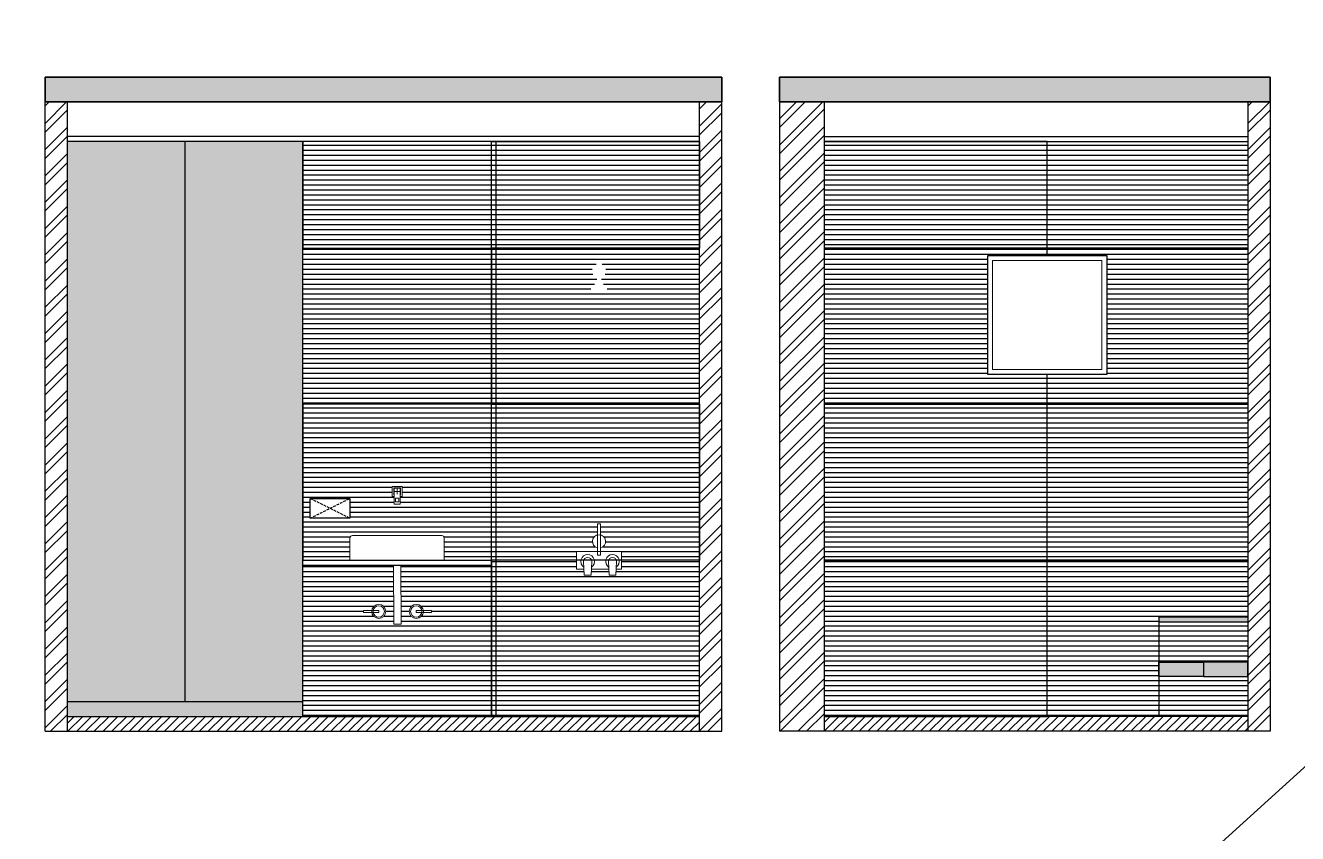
# Model space of a CAD drawing. Header units: millimetres. Extents: x 56222 to 3066687, y -650199 to -121287.
# Drawn here: x 155206.5 to 155463, y -181267 to -181104 of the extents above; entities that cross this region are included whole.
import ezdxf

# ---------------------------------------------------------------- set-up
doc = ezdxf.new("R2010")
doc.units = ezdxf.units.MM
doc.header["$MEASUREMENT"] = 0
doc.linetypes.add('ACAD_ISO02W100', pattern=[15, 12, -3])
doc.linetypes.add('DASHED', pattern=[0.75, 0.5, -0.25])
for name, color, linetype, lineweight in [('dim05', 1, 'Continuous', 13), ('Flooring', 253, 'Continuous', 30), ('FURNITURE', 32, 'Continuous', 9), ('HACHA', 253, 'Continuous', 5), ('INT-MISCELLENOUS', 250, 'Continuous', 0), ('TILE', 14, 'Continuous', 9), ('UTILITY', 48, 'Continuous', 9), ('wall', 7, 'Continuous', 30), ('XX~SLAB ( BEAM )~ ( DIM )', 7, 'Continuous', 9), ('XX~STR BEAM', 5, 'ACAD_ISO02W100', 9)]:
    doc.layers.add(name, color=color, linetype=linetype, lineweight=lineweight)
doc.layers.add('hatch', color=253, linetype='Continuous', lineweight=0, transparency=0.4)
doc.layers.add('str coll', color=6, linetype='Continuous')
pattern_1 = [(0, (4203.459260720672, -18.15197429803084), (0, 1), [])]

# ---------------------------------------------------------------- blocks, each defined once
blk = doc.blocks.new('404COK-E')
for p, q in [((0.8239862002074005, 2.84e-14, 1), (0.6989862002074574, -2.676013799792514, 1)), ((-0.8239862002074005, -2.84e-14, 1), (-0.6989862002072301, -2.676013799792599, 1)), ((-0.5739862002072301, -2.801013799792599, 1), (0.5739862002074574, -2.801013799792599, 1))]:
    blk.add_line(p, q)
for centre, radius, start, end in [((0, 0, 1), 1.375, 304.095995019742, 235.9040049802553), ((0, 0, 1), 0.8239862002074005, 1.6284e-12, 180.0000000000016), ((-0.5739862002074007, -2.676013799792599, 1), 0.125, 180.0000000000016, 270.0000000000017), ((0.5739862002072869, -2.676013799792485, 1), 0.125, 270.0000000000017, 1.6284e-12)]:
    blk.add_arc(centre, radius, start, end)
blk = doc.blocks.new('28')
at = {"layer": 'INT-MISCELLENOUS'}
for p, q in [((2733.916604217879, 15158.23691723935), (2733.916604217879, 15225.23691723935)), ((2734.416604217879, 15225.73691723935), (2801.416604217879, 15225.73691723935)), ((2744.266428367581, 15214.88662996773), (2744.266428367581, 15168.58662996773)), ((2744.317570638114, 15213.58662996773), (2744.317570638114, 15169.88662996773)), ((2744.521428367581, 15213.58662996773), (2744.521428367581, 15169.88662996773)), ((2791.066428367581, 15215.38662996773), (2744.766428367581, 15215.38662996773)), ((2744.962225464663, 15190.47398160495), (2744.96225299562, 15169.25011199544)), ((2746.192188600187, 15212.98675288966), (2744.962970919399, 15190.50127509204)), ((2789.766428367581, 15215.33548769719), (2746.066428367581, 15215.33548769719)), ((2789.766428367581, 15215.13162996773), (2746.066428367581, 15215.13162996773)), ((2746.193345796379, 15212.95946005115), (2747.505775153, 15211.64703069456)), ((2789.141636343139, 15213.45946005115), (2746.69144314545, 15213.45946005115)), ((2747.505775153, 15211.64703069456), (2747.505775153001, 15104.80300161809)), ((2787.916603770844, 15191.7368623673), (2747.916604664913, 15191.7368623673)), ((2762.900825364302, 15191.73685427241), (2772.932383071455, 15191.73687046218)), ((2767.916604217879, 15211.73686192026), (2767.916604217879, 15171.73686281433)), ((2788.327304335733, 15211.64703069456), (2789.639733692189, 15212.95946005115)), ((2788.327304335593, 15104.80300161809), (2788.327304335733, 15211.64703069456)), ((2790.870108569192, 15190.50127509204), (2789.640890888403, 15212.98675288966)), ((2790.87082649297, 15169.25011199543), (2790.870854023928, 15190.47398160495)), ((2791.311428367581, 15169.88662996772), (2791.311428367581, 15213.58662996773)), ((2791.515286097048, 15169.88662996772), (2791.515286097048, 15213.58662996773)), ((2791.566428367581, 15168.58662996773), (2791.566428367581, 15214.88662996773)), ((2801.916604217879, 15225.23691723935), (2801.916604217879, 15158.23691723935)), ((2747.285150843227, 15157.73691723935), (2734.416604217879, 15157.73691723935)), ((2745.462252995828, 15168.75035120901), (2745.462252995828, 15168.750112644)), ((2745.462252995828, 15168.750112644), (2747.259481571813, 15168.750112644)), ((2746.066428367581, 15168.34162996773), (2747.267847690194, 15168.34162996773)), ((2746.066428367581, 15168.13777223826), (2747.27193359348, 15168.13777223826)), ((2747.285150843229, 15166.46076272866), (2747.285150843218, 15104.80300161809)), ((2748.003872502051, 15104.30300161809), (2747.785150843227, 15104.30300161809)), ((2787.829206986548, 15104.30300161809), (2748.003872502051, 15104.30300161809)), ((2755.666539744295, 15142.79519628157), (2755.666539744298, 15122.29519628157)), ((2778.166539744295, 15144.79519628157), (2757.666539744295, 15144.79519628156)), ((2757.666539744295, 15120.29519628157), (2778.166539744295, 15120.29519628157)), ((2780.166539744295, 15122.29519628157), (2780.166539744292, 15142.79519628157)), ((2788.047928645226, 15104.30300161809), (2787.829206986548, 15104.30300161809)), ((2788.547928645519, 15104.80300161809), (2788.5479286453, 15166.46076272747)), ((2801.416604217879, 15157.73691723935), (2788.547928645331, 15157.73691723935)), ((2788.577211542185, 15168.08662996773), (2791.066428367581, 15168.08662996773)), ((2788.579713351663, 15168.13777223826), (2789.766428367581, 15168.13777223826)), ((2788.589685791181, 15168.34162996773), (2789.766428367581, 15168.34162996773)), ((2788.613933378283, 15168.750112644), (2790.370826492925, 15168.750112644)), ((2790.370826492925, 15168.75035120901), (2790.370826492925, 15168.750112644))]:
    blk.add_line(p, q, dxfattribs=at)
for centre, radius, start, end in [((2734.416604217879, 15225.23691723935), 0.5000000000000004, 90, 180), ((2744.766428367581, 15214.88662996773), 0.5000000000000004, 90, 180), ((2746.066428367581, 15213.58662996773), 1.74885772946717, 90, 180), ((2746.066428367581, 15213.58662996773), 1.544999999999991, 90, 180), ((2745.462225464662, 15190.47398225354), 0.5000000000000018, 176.8709158703778, 180.0000743222882), ((2746.691443145451, 15212.95946005115), 0.5000000000009962, 90.00000000005213, 176.8709158701674), ((2789.14163634314, 15212.95946005115), 0.499999999999878, 3.129084129518002, 90.00000000005213), ((2789.766428367581, 15213.58662996773), 1.74885772946717, 0, 90), ((2789.766428367581, 15213.58662996773), 1.544999999999991, 0, 90), ((2790.370854023928, 15190.47398225354), 0.5000000000000013, 0, 3.12908412962216), ((2791.066428367581, 15214.88662996773), 0.5000000000000004, 0, 90), ((2801.416604217879, 15225.23691723935), 0.5000000000000004, 0, 90), ((2734.416604217879, 15158.23691723935), 0.5000000000000004, 180, 270), ((2744.766428367581, 15168.58662996773), 0.5000000000000004, 180, 270), ((2746.066428367581, 15169.88662996772), 1.74885772946716, 180, 270), ((2746.066428367581, 15169.88662996772), 1.54499999999998, 180, 270), ((2745.462252996429, 15169.25011264457), 0.4999999999999986, 180.0000743859669, 269.9999999310582), ((2747.785150843229, 15104.80300161809), 0.4999999999997645, 180, 269.9999999999479), ((2788.047928645185, 15104.80300161809), 0.5000000000000837, 270.0000002524218, 0), ((2789.766428367581, 15169.88662996772), 1.74885772946717, 270, 0), ((2789.766428367581, 15169.88662996772), 1.544999999999991, 270, 0), ((2790.370826492791, 15169.250112644), 0.5000000000000004, 270.0000000152683, 359.9999256792751), ((2791.066428367581, 15168.58662996773), 0.5000000000000004, 270, 0), ((2801.416604217879, 15158.23691723935), 0.5000000000000004, 270, 0)]:
    blk.add_arc(centre, radius, start, end, dxfattribs=at)
blk.add_ellipse((2788.85219146246, 15166.46129418183), major_axis=(-3.990787110150218e-05, -3.499470647290653), ratio=0.08748907948251701, start_param=4.267198825471901, end_param=4.712541845179189, dxfattribs=at)
for points, knots in [([(2747.310901847912, 15169.3408138115), (2747.278870807555, 15169.29652779056), (2747.260076726612, 15169.16249890109), (2747.255408766719, 15168.80830138194), (2747.269850819451, 15168.26678120114), (2747.288502984941, 15167.45107033308), (2747.289214028453, 15166.84354311819), (2747.289632143032, 15166.46076272866)], [0.1341545808686492, 0.1341545808686492, 0.1341545808686492, 0.1341545808686492, 0.2729104800610421, 0.4084535133941652, 0.5742392236846261, 0.7712263564094565, 1, 1, 1, 1]), ([(2755.666539744295, 15142.79519628157), (2755.666319184917, 15143.07146259169), (2755.78025399435, 15143.61211107955), (2756.251900744552, 15144.28311236563), (2756.917191430583, 15144.70194736107), (2757.423502562138, 15144.79527835382), (2757.666539744295, 15144.79519628156)], [0, 0, 0, 0, 0.263777883335291, 0.5164766120121037, 0.7678992076689491, 1, 1, 1, 1]), ([(2757.666539744295, 15120.29519628157), (2757.390273434172, 15120.29497572219), (2756.849624946315, 15120.40891053162), (2756.178623660227, 15120.88055728182), (2755.75978866479, 15121.54584796785), (2755.666457672038, 15122.05215909941), (2755.666539744298, 15122.29519628157)], [0, 0, 0, 0, 0.2637778833352896, 0.5164766120120908, 0.7678992076689514, 1, 1, 1, 1]), ([(2778.166539744295, 15144.79519628157), (2778.442806054417, 15144.79541684095), (2778.983454542275, 15144.68148203151), (2779.654455828362, 15144.20983528131), (2780.073290823801, 15143.54454459528), (2780.166621816552, 15143.03823346372), (2780.166539744292, 15142.79519628157)], [0, 0, 0, 0, 0.2637778833352965, 0.5164766120121023, 0.7678992076689455, 1, 1, 1, 1]), ([(2780.166539744295, 15122.29519628157), (2780.166760303672, 15122.01892997144), (2780.05282549424, 15121.47828148359), (2779.581178744038, 15120.8072801975), (2778.915888058007, 15120.38844520206), (2778.409576926451, 15120.29511420931), (2778.166539744295, 15120.29519628157)], [0, 0, 0, 0, 0.2637778833352794, 0.5164766120121009, 0.7678992076689403, 1, 1, 1, 1]), ([(2788.569808988408, 15167.91386239074), (2788.570348772768, 15167.93303733804), (2788.576762307072, 15168.16055056868), (2788.599510325366, 15168.56102493298), (2788.63055912303, 15169.016277181), (2788.663850612261, 15169.33689301544), (2788.674131206577, 15169.44850150306), (2788.654482005024, 15169.46236763141)], [0, 0, 0, 0, 0.01693004136539587, 0.2332863953458127, 0.4356781312108945, 0.6238469319707147, 0.7791071163533891, 0.7791071163533891, 0.7791071163533891, 0.7791071163533891])]:
    blk.add_open_spline(points, degree=3, knots=knots, dxfattribs=at)

msp = doc.modelspace()

# ---------------------------------------------------------------- hatches: boundary and pattern name
at = {"layer": 'hatch'}
h = msp.add_hatch(dxfattribs=at)
h.set_pattern_fill('AR-CONC', color=256, scale=0.5)
h.set_pattern_definition([(49.99999999999999, (10338.33242440582, -3056.634284247615), (3.586300913003767, -0.3137606749129755), [0.375, -4.125]), (355, (10338.33242440582, -3056.634284247615), (-0.693756668065, 3.760960668500059), [0.3, -3.3]), (100.45144446, (10338.63128281082, -3056.660430967604), (2.89254423363556, 3.447199954843147), [0.3187009599999991, -3.505710559999993]), (46.18420000000001, (10338.33242440582, -3055.634284247615), (5.336206653357862, -0.8275964039653827), [0.5625, -6.1875]), (96.63563549, (10338.77710813083, -3055.703250782622), (4.673309728371142, 4.870593003872752), [0.47805171, -5.258568799999999]), (351.1841639899999, (10338.33242440582, -3055.634284247615), (4.673309725273866, 4.870593001349951), [0.45, -4.950000005]), (21, (10338.83242440582, -3055.884284247615), (2.984535260592308, -2.013094453326694), [0.375, -4.125]), (326.0000000000001, (10338.83242440582, -3055.884284247615), (1.216576659607909, 3.625750225234265), [0.3, -3.3]), (71.45144474, (10339.08113567581, -3056.052042117604), (4.201111883649856, 1.612655764031769), [0.31870095, -3.50571056]), (37.50000000000001, (10338.33242440582, -3056.634284247615), (0.06079927658645334, 1.664469269156557), [0, -3.26, 0, -3.35, 0, -3.3125]), (7.499999999999999, (10338.33242440582, -3056.634284247615), (1.315347687210743, 1.972058559411801), [0, -1.91, 0, -3.185, 0, -1.2625]), (327.5, (10337.21742440583, -3056.634284247615), (2.669112180862045, -0.1127743586718988), [0, -1.25, 0, -3.9, 0, -5.175]), (317.5, (10336.71742440583, -3056.634284247615), (2.915930846711931, 0.5005249116615886), [0, -1.625, 0, -2.59, 0, -3.675])])
h.paths.add_polyline_path([(155210.435178014, -181114.3945713705), (155210.435178014, -181119.3945713705), (155346.9351973633, -181119.3945713705), (155346.9351973633, -181114.3945713705)])
h = msp.add_hatch(dxfattribs=at)
h.set_pattern_fill('AR-CONC', color=256, scale=0.5)
h.set_pattern_definition([(49.99999999999999, (10283.99454404367, -3056.634284247615), (3.586300913003767, -0.3137606749129755), [0.375, -4.125]), (355, (10283.99454404367, -3056.634284247615), (-0.693756668065, 3.760960668500059), [0.3, -3.3]), (100.45144446, (10284.29340244867, -3056.660430967604), (2.89254423363556, 3.447199954843147), [0.3187009599999993, -3.505710559999994]), (46.18420000000001, (10283.99454404367, -3055.634284247615), (5.336206653357862, -0.8275964039653827), [0.5625, -6.1875]), (96.63563549, (10284.43922776869, -3055.703250782622), (4.673309728371142, 4.870593003872752), [0.47805171, -5.258568799999999]), (351.1841639899999, (10283.99454404367, -3055.634284247615), (4.673309725273866, 4.870593001349951), [0.45, -4.950000005]), (21, (10284.49454404367, -3055.884284247615), (2.984535260592308, -2.013094453326694), [0.375, -4.125]), (326.0000000000001, (10284.49454404367, -3055.884284247615), (1.216576659607909, 3.625750225234265), [0.3, -3.3]), (71.45144474, (10284.74325531366, -3056.052042117604), (4.201111883649856, 1.612655764031769), [0.31870095, -3.50571056]), (37.50000000000001, (10283.99454404367, -3056.634284247615), (0.06079927658645334, 1.664469269156557), [0, -3.26, 0, -3.35, 0, -3.3125]), (7.499999999999999, (10283.99454404367, -3056.634284247615), (1.315347687210743, 1.972058559411801), [0, -1.91, 0, -3.185, 0, -1.2625]), (327.5, (10282.87954404368, -3056.634284247615), (2.669112180862045, -0.1127743586718988), [0, -1.25, 0, -3.9, 0, -5.175]), (317.5, (10282.37954404368, -3056.634284247615), (2.915930846711931, 0.5005249116615886), [0, -1.625, 0, -2.59, 0, -3.675])])
h.paths.add_polyline_path([(155457.5354814944, -181119.3945713705), (155457.5354814944, -181114.3945713705), (155358.5354814944, -181114.3945713705), (155358.5354814944, -181119.3945713705)])
at = {"layer": 'hatch', "ltscale": 10}
h = msp.add_hatch(dxfattribs=at)
h.set_pattern_fill('ANSI32', color=256, scale=10, style=0)
h.set_pattern_definition([(45, (10338.33242440582, -3056.634284247615), (-2.651650429449553, 2.651650429449553), []), (45, (10340.10019135583, -3056.634284247615), (-2.651650429449553, 2.651650429449553), [])])
h.paths.add_polyline_path([(155214.9351973633, -181119.3945713705), (155210.435178014, -181119.3945713705), (155210.435178014, -181246.3945713705), (155214.9351973633, -181246.3945713705)])
h.paths.add_polyline_path([(155342.4351973633, -181246.3945713705), (155346.9351973633, -181246.3945713705), (155346.9351973633, -181119.3945713705), (155342.4351973633, -181119.3945713705)])
h = msp.add_hatch(dxfattribs=at)
h.set_pattern_fill('ANSI32', color=256, scale=10, style=0)
h.set_pattern_definition([(45, (10283.99454404367, -3056.634284247615), (-2.651650429449553, 2.651650429449553), []), (45, (10285.76231099368, -3056.634284247615), (-2.651650429449553, 2.651650429449553), [])])
h.paths.add_polyline_path([(155367.5354814944, -181119.3945713705), (155358.5354814944, -181119.3945713705), (155358.5354814944, -181246.3945713705), (155367.5354814944, -181246.3945713705)])
h.paths.add_polyline_path([(155457.5354814944, -181119.3945713705), (155453.0354814945, -181119.3945713705), (155453.0354814945, -181246.3945713705), (155457.5354814944, -181246.3945713705)])
at = {"layer": 'hatch'}
h = msp.add_hatch(dxfattribs=at)
h.set_pattern_fill('ANSI31', color=256, scale=10)
h.set_pattern_definition([(45, (10338.33242440582, -3056.634284247615), (-0.8838834764831844, 0.8838834764831844), [])])
h.paths.add_polyline_path([(155214.9351973633, -181243.3945713705), (155214.9351973633, -181246.3945713705), (155342.4351973633, -181246.3945713705), (155342.4351973633, -181243.3945713705)])
h = msp.add_hatch(dxfattribs=at)
h.set_pattern_fill('ANSI31', color=256, scale=10)
h.set_pattern_definition([(45, (10283.99454404367, -3056.634284247615), (-0.8838834764831844, 0.8838834764831844), [])])
h.paths.add_polyline_path([(155453.0354814945, -181246.3945713705), (155453.0354814945, -181243.3945713705), (155367.5354814944, -181243.3945713706), (155367.5354814944, -181246.3945713705)])
at = {"layer": 'XX~SLAB ( BEAM )~ ( DIM )', "lineweight": 30, "true_color": 0xdfc29f, "transparency": 33554615}
h = msp.add_hatch(color=9, dxfattribs=at)
h.dxf.hatch_style = 1
h.paths.add_polyline_path([(155263.8201840462, -181050.397556122), (155263.8201840462, -181045.4755561218), (155263.8201840462, -181036.6175561219), (155263.8201840462, -181027.7595561219), (155263.8201840462, -181018.901556122), (155263.8201840462, -180987.405556122), (155263.8201840462, -180965.8935561221), (155240.0701840463, -180965.8935561221), (155240.0701840462, -181078.893556122), (155263.8201840462, -181078.893556122)])
h.paths.add_polyline_path([(155240.0701840463, -180965.8935561221), (155216.3201840462, -180965.8935561221), (155216.3201840462, -181078.893556122), (155240.0701840462, -181078.893556122)])
h.paths.add_polyline_path([(155263.8201840462, -181078.893556122), (155216.3201840462, -181078.893556122), (155216.3201840462, -181081.893556122), (155263.8201840462, -181081.893556122)])
h.paths.add_polyline_path([(155262.4351973633, -181148.9065713705), (155262.4351973633, -181127.3945713706), (155238.6851973633, -181127.3945713706), (155238.6851973633, -181240.3945713705), (155262.4351973633, -181240.3945713705), (155262.4351973633, -181211.8985713705), (155262.4351973633, -181180.4025713705)])
h.paths.add_polyline_path([(155238.6851973633, -181127.3945713706), (155214.9351973633, -181127.3945713706), (155214.9351973633, -181240.3945713705), (155238.6851973633, -181240.3945713705)])
h.paths.add_polyline_path([(155262.4351973633, -181240.3945713705), (155214.9351973633, -181240.3945713705), (155214.9351973633, -181243.3945713705), (155262.4351973633, -181243.3945713705)])
h.paths.add_polyline_path([(155646.2305216303, -181150.3945713705), (155646.2305216303, -181127.3945713706), (155622.2305216302, -181127.3945713706), (155622.2305216303, -181240.3945713705), (155646.2305216303, -181240.3945713705)])
h.paths.add_polyline_path([(155707.7305216303, -181127.3945713706), (155683.7305216302, -181127.3945713706), (155683.7305216302, -181148.9065713705), (155683.7305216302, -181180.4025713705), (155683.7305216303, -181211.8985713705), (155683.7305216303, -181240.3945713705), (155707.7305216303, -181240.3945713705)])
h.paths.add_polyline_path([(155599.4597516309, -181131.616901336), (155594.9597516308, -181131.616901336), (155594.9597516308, -181127.3945713706), (155575.7097516309, -181127.3945713706), (155575.7097516309, -181240.3945713706), (155599.4597516309, -181240.3945713705)])
h.paths.add_polyline_path([(155575.7097516309, -181127.3945713706), (155551.9597516308, -181127.3945713706), (155551.9597516308, -181148.9065713705), (155551.9597516306, -181180.4025713705), (155551.9597516305, -181189.2605713705), (155551.9597516305, -181198.1185713704), (155551.9597516305, -181206.9765713704), (155551.9597516305, -181215.8345713703), (155551.9597516305, -181224.6925713703), (155551.9597516305, -181233.5505713702), (155551.9597516305, -181240.3945713706), (155575.7097516309, -181240.3945713705)])
at = {"layer": 'XX~SLAB ( BEAM )~ ( DIM )', "lineweight": 30, "true_color": 0xdeceba, "transparency": 33554493}
h = msp.add_hatch(dxfattribs=at)
h.set_pattern_fill('_USER', color=254, pattern_type=0)
h.set_pattern_definition(pattern_1)
edge = h.paths.add_edge_path()
edge.add_line((155300.4351973633, -181180.4025713705), (155262.4351973633, -181180.4025713705))
edge.add_line((155262.4351973633, -181180.4025713705), (155262.4351973633, -181211.8985713705))
edge.add_line((155262.4351973633, -181211.8985713705), (155271.9185328581, -181211.8985713705))
edge.add_line((155271.9185328581, -181211.8985713705), (155271.9185328581, -181207.3967134714))
edge.add_arc((155272.4185328581, -181207.3967134714), 0.5, 90, 180, ccw=False)
edge.add_line((155272.4185328581, -181206.8967134714), (155290.4518618681, -181206.8967134714))
edge.add_arc((155290.4518618681, -181207.3967134714), 0.5, 0, 90, ccw=False)
edge.add_line((155290.9518618681, -181207.3967134714), (155290.9518618681, -181211.8985713705))
edge.add_line((155290.9518618681, -181211.8985713705), (155300.4351973631, -181211.8985713705))
edge.add_line((155300.4351973631, -181211.8985713705), (155300.4351973633, -181180.4025713705))
h.paths.add_polyline_path([(155282.4351973631, -181198.9935732954), (155282.0420010228, -181198.9935732954), (155282.0420010228, -181200.5651590489), (155280.8495287833, -181200.5651590489), (155280.8283899109, -181200.5651590489), (155280.8283899109, -181198.9935732954), (155280.4351973631, -181198.9935732954), (155280.4351973631, -181196.9935732954), (155282.4351973631, -181196.9935732954)], flags=16)
h.paths.add_polyline_path([(155280.7471039558, -181197.3509346857), (155280.7411081402, -181197.3509346857), (155280.7411081402, -181197.3546749774), (155280.7471039558, -181197.3546749774)], flags=0)
edge = h.paths.add_edge_path(flags=0)
edge.add_arc((155282.116074544, -181198.6744640975), 0.0147058823495172, -90, 0, ccw=False)
edge.add_line((155282.116074544, -181198.6891699798), (155282.0355120725, -181198.6891699798))
edge.add_line((155282.0355120725, -181198.6891699798), (155282.0355120725, -181197.9935749092))
edge.add_line((155282.0355120725, -181197.9935749092), (155280.8348788612, -181197.9935749092))
edge.add_line((155280.8348788612, -181197.9935749092), (155280.7690157205, -181198.6744640975))
edge.add_arc((155280.7543098381, -181198.6744640975), 0.0147058823495172, -180, 0, ccw=False)
edge.add_line((155280.7396039558, -181198.6744640975), (155280.7396039558, -181197.2979935092))
edge.add_line((155280.7396039558, -181197.2979935092), (155282.1455002864, -181197.2979935092))
edge.add_line((155282.1455002864, -181197.2979935092), (155282.1307804263, -181197.3127133693))
edge.add_line((155282.1307804263, -181197.3127133693), (155282.1307804263, -181198.6744640975))
edge = h.paths.add_edge_path(flags=0)
edge.add_line((155282.1103004323, -181198.0299157114), (155282.0741469711, -181197.3685781292))
edge.add_arc((155282.0594630139, -181197.3693808597), 0.01470588235180738, 3.129084188732624, 90)
edge.add_line((155282.0594630139, -181197.3546749774), (155280.8114983692, -181197.3546860456))
edge.add_arc((155280.8109279198, -181197.3693808597), 0.01470588232433381, 87.77690692867584, 270.2176149456806)
edge.add_line((155280.810983774, -181197.384086636), (155280.8164667436, -181197.3895696055))
edge.add_arc((155280.7925451323, -181197.3509346857), 0.04544117648429222, 90, 301.76457915840564, ccw=False)
edge.add_line((155280.7925451323, -181197.3054935092), (155282.0778392499, -181197.3054935092))
edge.add_line((155282.0778392499, -181197.3054935092), (155282.0706964912, -181197.3054601887))
edge.add_line((155282.0706964912, -181197.3054601887), (155282.1013905868, -181197.3135021221))
edge.add_arc((155282.116074544, -181197.3126993915), 0.01470588235180738, 60.65941842801692, 183.1290841887326, ccw=False)
edge.add_line((155282.1232804263, -181197.299879944), (155282.1232804263, -181198.6362288033))
edge.add_line((155282.1232804263, -181198.6362288033), (155282.1292762419, -181198.6362288033))
edge.add_line((155282.1292762419, -181198.6362288033), (155282.1103223574, -181198.030718442))
edge.add_arc((155282.0956164748, -181198.0307184419), 0.0147058826405555, 359.9999998866082, 363.1290840136142)
edge = h.paths.add_edge_path(flags=0)
edge.add_arc((155280.7747744587, -181198.0307184419), 0.01470588237927917, 176.8709159306797, 180.0000743850288)
edge.add_line((155280.7600685763, -181198.030718461), (155280.760069386, -181198.6549499202))
edge.add_arc((155280.7747752684, -181198.6549499011), 0.01470588234952959, 180.0000743850289, 270)
edge.add_line((155280.7747752684, -181198.6696557834), (155280.8233272296, -181198.6696557835))
edge.add_arc((155280.7925451323, -181198.6362288033), 0.04544117647516119, 224.383327595761, 312.6412214522704, ccw=False)
edge.add_line((155280.760069403, -181198.66801288), (155280.7600685757, -181198.0303167868))
edge.add_line((155280.7600685757, -181198.0303167868), (155280.7600905014, -181198.0299157114))
edge = h.paths.add_edge_path(flags=0)
edge.add_spline(control_points=[(155282.0451349451, -181198.6487071073), (155282.0457128628, -181198.6491149346), (155282.0454104924, -181198.6523975372), (155282.0444313309, -181198.6618274147), (155282.043518131, -181198.6752171867), (155282.0428490716, -181198.6869958445), (155282.0426604383, -181198.6936874101), (155282.0426445623, -181198.6942513791)], knot_values=[0, 0, 0, 0, 0.1552601843826744, 0.3434289851424946, 0.5458207210075765, 0.7621770749879933, 0.7791071163533891, 0.7791071163533891, 0.7791071163533891, 0.7791071163533891], degree=3, periodic=0)
edge.add_arc((155282.0778392499, -181198.6362288033), 0.05143699204242796, 228.4391251117677, 410.8392477610586)
edge.add_line((155282.1103216237, -181198.59634573), (155282.1103215477, -181198.6549499202))
edge.add_arc((155282.0956156653, -181198.6549499011), 0.01470588234952959, 270, 359.99992561497106, ccw=False)
edge.add_line((155282.0956156653, -181198.6696557835), (155282.043992512, -181198.6696557835))
edge = h.paths.add_edge_path(flags=0)
edge.add_spline(control_points=[(155280.8285217139, -181198.7369896045), (155280.8285094164, -181198.7257313577), (155280.8284885033, -181198.7078629102), (155280.8280774897, -181198.6898881443), (155280.8278881412, -181198.6822811642), (155280.8278729254, -181198.6816699798)], knot_values=[0.5568050604912949, 0.5568050604912949, 0.5568050604912949, 0.5568050604912949, 0.7855787040818384, 0.9825658368066688, 1, 1, 1, 1], degree=3, periodic=0)
edge.add_line((155280.8278729254, -181198.6816699798), (155280.7925451323, -181198.6816699798))
edge.add_line((155280.7925451323, -181198.6816699798), (155280.7925451323, -181198.6876657954))
edge.add_line((155280.7925451323, -181198.6876657954), (155280.8279925071, -181198.6876657954))
h.paths.add_polyline_path([(155281.7954895845, -181200.0948003824), (155281.0749013492, -181200.0948003824), (155281.0749013492, -181199.3742121471), (155281.7954895845, -181199.3742121471)], flags=0)
h.paths.add_polyline_path([(155271.9166658909, -181199.3945713705), (155271.9166658909, -181203.3945713705), (155263.9166658909, -181203.3945713705), (155263.9166658909, -181199.3945713705)], flags=16)
h.paths.add_polyline_path([(155300.4351973636, -181148.9065713705), (155262.4351973633, -181148.9065713705), (155262.4351973633, -181180.4025713705), (155300.4351973633, -181180.4025713705)])
h.paths.add_polyline_path([(155300.4351973637, -181127.3945713706), (155262.4351973633, -181127.3945713706), (155262.4351973633, -181148.9065713705), (155300.4351973636, -181148.9065713705)])
h.paths.add_polyline_path([(155342.4351973633, -181127.3945713709), (155300.4351973636, -181127.3945713706), (155300.4351973636, -181148.9065713705), (155342.4351973632, -181148.9065713708)])
h.paths.add_polyline_path([(155342.4351973634, -181148.9065713708), (155300.4351973635, -181148.9065713705), (155300.4351973635, -181180.4025713705), (155342.4351973632, -181180.4025713708)])
edge = h.paths.add_edge_path(flags=16)
edge.add_line((155320.134579401, -181157.6924475849), (155321.6779216316, -181155.5200682761))
edge.add_line((155321.6779216316, -181155.5200682761), (155321.6779216316, -181154.7730716695))
edge.add_arc((155322.1509575942, -181153.4351239221), 1.419107887577912, -70.52877936432208, 250.52877936432202, ccw=False)
edge.add_line((155322.6239935567, -181154.7730716695), (155322.6239935567, -181155.5200682761))
edge.add_line((155322.6239935567, -181155.5200682761), (155324.1673357874, -181157.6924475849))
edge.add_line((155324.1673357874, -181157.6924475849), (155320.134579401, -181157.6924475849))
edge = h.paths.add_edge_path()
edge.add_line((155342.4351973634, -181180.4025713708), (155300.4351973633, -181180.4025713705))
edge.add_line((155300.4351973633, -181180.4025713705), (155300.4351973632, -181211.8985713705))
edge.add_line((155300.4351973632, -181211.8985713705), (155317.6183276276, -181211.8985713706))
edge.add_line((155317.6183276276, -181211.8985713706), (155317.6183276276, -181210.091428856))
edge.add_line((155317.6183276276, -181210.091428856), (155321.8502001862, -181210.091428856))
edge.add_line((155321.8502001862, -181210.091428856), (155321.8502001862, -181209.3628968915))
edge.add_arc((155322.1509566406, -181208.076016123), 1.321558382092452, 103.15446869508469, 256.8455313046281, ccw=False)
edge.add_line((155321.8502001862, -181206.7891353545), (155321.8502001862, -181204.5465788716))
edge.add_line((155321.8502001862, -181204.5465788716), (155322.4517130951, -181204.5465788716))
edge.add_line((155322.4517130951, -181204.5465788716), (155322.4517130951, -181206.7891353545))
edge.add_arc((155322.1509566406, -181208.076016123), 1.321558382120792, -76.84553130462808, 76.84553130491531, ccw=False)
edge.add_line((155322.4517130951, -181209.3628968915), (155322.4517130951, -181210.091428856))
edge.add_line((155322.4517130951, -181210.091428856), (155326.683587561, -181210.091428856))
edge.add_line((155326.683587561, -181210.091428856), (155326.683587561, -181211.8985713707))
edge.add_line((155326.683587561, -181211.8985713707), (155342.4351973632, -181211.8985713708))
edge.add_line((155342.4351973632, -181211.8985713708), (155342.4351973634, -181180.4025713708))
edge = h.paths.add_edge_path()
edge.add_line((155342.4351973634, -181211.8985713708), (155326.683587561, -181211.8985713707))
edge.add_line((155326.683587561, -181211.8985713707), (155326.683587561, -181213.7057138854))
edge.add_line((155326.683587561, -181213.7057138854), (155325.6169234443, -181213.7057138854))
edge.add_line((155325.6169234443, -181213.7057138854), (155325.5598651169, -181214.9272248568))
edge.add_line((155325.5598651169, -181214.9272248568), (155324.2927316251, -181214.9272248568))
edge.add_arc((155324.2927316251, -181214.8022248568), 0.1249999999708962, 185.3488290915284, 270, ccw=False)
edge.add_line((155324.1682759231, -181214.8138772492), (155324.1165122064, -181213.7057138854))
edge.add_line((155324.1165122064, -181213.7057138854), (155320.6169234443, -181213.7057138854))
edge.add_line((155320.6169234443, -181213.7057138854), (155320.5598651169, -181214.9272248568))
edge.add_line((155320.5598651169, -181214.9272248568), (155319.2927316251, -181214.9272248568))
edge.add_arc((155319.2927316251, -181214.8022248568), 0.1249999999708962, 185.3488290915284, 270, ccw=False)
edge.add_line((155319.1682759231, -181214.8138772492), (155319.1165122064, -181213.7057138854))
edge.add_line((155319.1165122064, -181213.7057138854), (155317.6183276276, -181213.7057138854))
edge.add_line((155317.6183276276, -181213.7057138854), (155317.6183276276, -181211.8985713706))
edge.add_line((155317.6183276276, -181211.8985713706), (155300.4351973633, -181211.8985713705))
edge.add_line((155300.4351973633, -181211.8985713705), (155300.4351973633, -181243.3945713705))
edge.add_line((155300.4351973633, -181243.3945713705), (155342.4351973632, -181243.3945713708))
edge.add_line((155342.4351973632, -181243.3945713708), (155342.4351973634, -181211.8985713708))
h.paths.add_polyline_path([(155300.4351973631, -181212.8985713705), (155282.1909202155, -181212.8985713705), (155282.2687244103, -181224.7820389311), (155280.757278705, -181224.7820389311), (155280.6794745102, -181212.8985713705), (155262.4351973633, -181212.8985713705), (155262.4351973633, -181243.3945713705), (155300.4351973629, -181243.3945713705)])
edge = h.paths.add_edge_path(flags=16)
edge.add_arc((155285.2974310019, -181222.2178803823), 1.428672492969781, 8.243319987114376, 180, ccw=False)
edge.add_line((155286.7113426073, -181222.0130412643), (155288.3731386359, -181222.0130412643))
edge.add_line((155288.3731386359, -181222.0130412643), (155288.3731386359, -181222.4227195003))
edge.add_line((155288.3731386359, -181222.4227195003), (155286.7113426073, -181222.4227195003))
edge.add_arc((155285.2974310019, -181222.2178803823), 1.428672492970186, 180, 351.7566800080978, ccw=False)
edge = h.paths.add_edge_path(flags=0)
edge.add_arc((155285.2974310019, -181222.2178803823), 1.142937994387466, 0, 360)
edge = h.paths.add_edge_path(flags=16)
edge.add_line((155276.3146605075, -181222.4227195003), (155274.652864479, -181222.4227195003))
edge.add_line((155274.652864479, -181222.4227195003), (155274.652864479, -181222.0130412643))
edge.add_line((155274.652864479, -181222.0130412643), (155276.3146605075, -181222.0130412643))
edge.add_arc((155277.7285721129, -181222.2178803823), 1.428672492982298, 0, 171.7566800128857, ccw=False)
edge.add_arc((155277.7285721129, -181222.2178803823), 1.428672492969781, -171.75668000809787, 0, ccw=False)
edge = h.paths.add_edge_path(flags=0)
edge.add_arc((155277.7285721129, -181222.2178803823), 1.142937994387466, 0, 360)
h = msp.add_hatch(dxfattribs=at)
h.set_pattern_fill('_USER', color=254, pattern_type=0)
h.set_pattern_definition(pattern_1)
h.paths.add_polyline_path([(155412.5405362351, -181211.8985713705), (155367.5354814944, -181211.8985713705), (155367.5354814944, -181243.3945713706), (155412.5405362351, -181243.3945713705)])
h.paths.add_polyline_path([(155453.0354814945, -181211.8985713705), (155412.5405362351, -181211.8985713705), (155412.5405362351, -181243.3945713706), (155435.0354814945, -181243.3945713706), (155435.0354814945, -181223.3945713705), (155453.0354814945, -181223.3945713705)])
h.paths.add_polyline_path([(155453.0354814945, -181180.4025713705), (155412.5405362351, -181180.4025713705), (155412.5405362351, -181211.8985713705), (155453.0354814945, -181211.8985713705)])
h.paths.add_polyline_path([(155412.5405362351, -181180.4025713705), (155367.5354814944, -181180.4025713705), (155367.5354814944, -181211.8985713705), (155412.5405362351, -181211.8985713705)])
h.paths.add_polyline_path([(155453.0354814945, -181148.9065713705), (155412.5405362351, -181148.9065713705), (155412.5405362351, -181150.3945713705), (155424.5405362351, -181150.3945713705), (155424.5405362351, -181174.3945713705), (155412.5405362351, -181174.3945713705), (155412.5405362351, -181180.4025713705), (155453.0354814945, -181180.4025713705)])
h.paths.add_polyline_path([(155400.5405362351, -181150.3945713705), (155412.5405362351, -181150.3945713705), (155412.5405362351, -181148.9065713705), (155367.5354814944, -181148.9065713705), (155367.5354814944, -181180.4025713705), (155412.5405362351, -181180.4025713705), (155412.5405362351, -181174.3945713705), (155400.5405362351, -181174.3945713705)])
h.paths.add_polyline_path([(155412.5405362351, -181127.3945713706), (155367.5354814944, -181127.3945713706), (155367.5354814944, -181148.9065713705), (155412.5405362351, -181148.9065713705)])
h.paths.add_polyline_path([(155453.0354814945, -181127.3945713706), (155412.5405362351, -181127.3945713706), (155412.5405362351, -181148.9065713705), (155453.0354814945, -181148.9065713705)])
at = {"layer": 'XX~SLAB ( BEAM )~ ( DIM )', "lineweight": 30, "true_color": 0x7d5120, "transparency": 33554562}
h = msp.add_hatch(color=27, dxfattribs=at)
h.dxf.hatch_style = 1
h.paths.add_polyline_path([(155512.9597516308, -181223.3945713705), (155471.9597516309, -181223.3945713705), (155471.9597516309, -181224.3945713705), (155512.9597516308, -181224.3945713705)])
h.paths.add_polyline_path([(155453.0354814945, -181223.3945713705), (155435.0354814945, -181223.3945713705), (155435.0354814945, -181224.3945713705), (155453.0354814945, -181224.3945713705)])
at = {"layer": 'XX~SLAB ( BEAM )~ ( DIM )', "lineweight": 30, "true_color": 0xdeceba, "transparency": 33554493}
h = msp.add_hatch(dxfattribs=at)
h.set_pattern_fill('_USER', color=254, pattern_type=0)
h.set_pattern_definition(pattern_1)
h.paths.add_polyline_path([(155453.0354814945, -181224.3945713705), (155435.0354814945, -181224.3945713705), (155435.0354814945, -181232.4775713705), (155444.0354814945, -181232.4775713705), (155453.0354814945, -181232.4775713705)])
h.paths.add_polyline_path([(155453.0354814945, -181235.3115713705), (155444.0354814945, -181235.3115713705), (155435.0354814945, -181235.3115713705), (155435.0354814945, -181243.3945713706), (155453.0354814945, -181243.3945713706)])
at = {"layer": 'XX~SLAB ( BEAM )~ ( DIM )', "lineweight": 30, "true_color": 0x7d5120, "transparency": 33554562}
h = msp.add_hatch(color=27, dxfattribs=at)
h.dxf.hatch_style = 1
h.paths.add_polyline_path([(155444.0354814945, -181232.4775713705), (155435.0354814945, -181232.4775713705), (155435.0354814945, -181235.3115713705), (155444.0354814945, -181235.3115713705)])
h.paths.add_polyline_path([(155453.0354814945, -181232.4775713705), (155444.0354814945, -181232.4775713705), (155444.0354814945, -181235.3115713705), (155453.0354814945, -181235.3115713705)])

# ---------------------------------------------------------------- linework, layer by layer
at = {"color": 6, "lineweight": 30}
for p, q in [((155342.4351973633, -181126.3945713706), (155214.9351973633, -181126.3945713706)), ((155342.4351973633, -181127.3945713706), (155214.9351973633, -181127.3945713706)), ((155367.5354814944, -181126.3945713706), (155453.0354814945, -181126.3945713706)), ((155367.5354814944, -181127.3945713706), (155453.0354814945, -181127.3945713706))]:
    msp.add_line(p, q, dxfattribs=at)
at = {"layer": 'dim05', "color": 1, "lineweight": 35}
for p, q in [((155346.9351973633, -181114.3945713705), (155210.435178014, -181114.3945713705)), ((155210.435178014, -181114.3945713705), (155210.435178014, -181119.3945713705)), ((155346.9351973633, -181114.3945713705), (155346.9351973633, -181119.3945713705)), ((155358.5354814944, -181114.3945713705), (155457.5354814944, -181114.3945713705)), ((155358.5354814944, -181114.3945713705), (155358.5354814944, -181119.3945713706)), ((155457.5354814944, -181114.3945713705), (155457.5354814944, -181119.3945713706)), ((155346.9351973633, -181119.3945713705), (155210.435178014, -181119.3945713705)), ((155358.5354814944, -181119.3945713705), (155457.5354814944, -181119.3945713705))]:
    msp.add_line(p, q, dxfattribs=at)
at = {"layer": 'Flooring', "ltscale": 4}
for p, q in [((155214.9351973633, -181243.3945713705), (155342.4351973633, -181243.3945713705)), ((155453.0354814945, -181243.3945713705), (155367.5354814944, -181243.3945713706))]:
    msp.add_line(p, q, dxfattribs=at)
at = {"layer": 'FURNITURE', "lineweight": 30}
for p, q in [((155238.6851973633, -181240.3945713705), (155238.6851973633, -181127.3945713706)), ((155262.4351973633, -181243.3945713705), (155262.4351973633, -181127.3945713706)), ((155214.9351973633, -181240.3945713705), (155262.4351973633, -181240.3945713705))]:
    msp.add_line(p, q, dxfattribs=at)
at = {"layer": 'HACHA', "color": 5, "lineweight": 30}
for p, q in [((155300.4351973633, -181243.3945713705), (155300.4351973633, -181127.3945713706)), ((155301.4351973633, -181243.3945713706), (155301.4351973633, -181127.3945713706))]:
    msp.add_line(p, q, dxfattribs=at)
at = {"layer": 'str coll', "color": 252, "lineweight": 5, "true_color": 0x939598}
for points in [[(155280.6794745102, -181212.8985713705), (155282.1909202155, -181212.8985713705), (155282.2687244103, -181224.7820389311), (155280.757278705, -181224.7820389311)], [(155277.7285721129, -181222.0130412643), (155274.652864479, -181222.0130412643), (155274.652864479, -181222.4227195003), (155277.7285721129, -181222.4227195003)], [(155285.2974310019, -181222.0130412643), (155288.3731386359, -181222.0130412643), (155288.3731386359, -181222.4227195003), (155285.2974310019, -181222.4227195003)]]:
    msp.add_lwpolyline(points, close=True, dxfattribs=at)
for centre, radius in [((155277.7285721129, -181222.2178803823), 1.428672492977292), ((155285.2974310019, -181222.2178803823), 1.428672492977292), ((155277.7285721129, -181222.2178803823), 1.142937994381833), ((155285.2974310019, -181222.2178803823), 1.142937994381833)]:
    msp.add_circle(centre, radius, dxfattribs=at)
at = {"layer": 'TILE', "color": 1, "linetype": 'Continuous', "lineweight": 25}
msp.add_line((157411.9242206409, -179491.1724633639), (155066.7129398941, -181613.5651130052), dxfattribs=at)
at = {"layer": 'UTILITY', "ltscale": 3}
msp.add_lwpolyline([(155321.8502001862, -181204.5465788716), (155322.4517130951, -181204.5465788716), (155322.4517130951, -181210.8798754165), (155321.8502001862, -181210.8798754165)], close=True, dxfattribs=at)
msp.add_lwpolyline([(155290.9518618681, -181211.8985713705), (155271.9185328581, -181211.8985713705), (155271.9185328581, -181207.3967134714, -0.414213562373095), (155272.4185328581, -181206.8967134714), (155290.4518618681, -181206.8967134714, -0.414213562373095), (155290.9518618681, -181207.3967134714)], format="xyb", close=True, dxfattribs=at)
msp.add_lwpolyline([(155319.1165118317, -181213.7057138854), (155317.6183276276, -181213.7057138854), (155317.6183276276, -181210.091428856), (155326.683587561, -181210.091428856), (155326.683587561, -181213.7057138854), (155325.616923819, -181213.7057138854)], dxfattribs=at)
at = {"layer": 'UTILITY', "ltscale": 3, "elevation": 0.5000000000009095}
msp.add_lwpolyline([(155324.1165118317, -181213.7057138854), (155320.616923819, -181213.7057138854)], dxfattribs=at)
at = {"layer": 'UTILITY', "ltscale": 3}
msp.add_arc((155322.1509566406, -181208.0760161231), 1.321558382052899, 283.1544737837725, 256.8455262162274, dxfattribs=at)
at = {"layer": 'wall', "lineweight": 30}
for p, q in [((155210.435178014, -181246.3945713705), (155210.435178014, -181119.3945713705)), ((155214.9351973633, -181246.3945713705), (155214.9351973633, -181119.3945713705)), ((155342.4351973633, -181246.3945713705), (155342.4351973633, -181119.3945713705)), ((155346.9351973633, -181246.3945713705), (155346.9351973633, -181119.3945713705)), ((155358.5354814944, -181119.3945713706), (155358.5354814944, -181246.3945713705)), ((155367.5354814944, -181119.3945713706), (155367.5354814944, -181246.3945713705)), ((155453.0354814945, -181119.3945713706), (155453.0354814945, -181246.3945713705)), ((155457.5354814944, -181119.3945713706), (155457.5354814944, -181246.3945713705)), ((155453.0354814945, -181223.3945713705), (155435.0354814945, -181223.3945713705)), ((155435.0354814945, -181223.3945713705), (155435.0354814945, -181243.3945713705)), ((155453.0354814945, -181224.3945713705), (155435.0354814945, -181224.3945713705)), ((155210.435178014, -181246.3945713705), (155346.9351973633, -181246.3945713705)), ((155457.5354814944, -181246.3945713705), (155358.5354814944, -181246.3945713705))]:
    msp.add_line(p, q, dxfattribs=at)
at = {"layer": 'wall', "color": 18, "lineweight": 25, "true_color": 0x000000}
for p, q in [((155262.4351973631, -181211.8985713705), (155300.4351973631, -181211.8985713705)), ((155262.4351973631, -181212.8985713705), (155300.4351973631, -181212.8985713705))]:
    msp.add_line(p, q, dxfattribs=at)
at = {"layer": 'wall', "lineweight": 30}
msp.add_lwpolyline([(155424.5405362351, -181150.3945713705), (155424.5405362351, -181174.3945713705), (155400.5405362351, -181174.3945713705), (155400.5405362351, -181150.3945713705)], close=True, dxfattribs=at)
at = {"layer": 'wall', "lineweight": 5}
msp.add_lwpolyline([(155423.5405362351, -181151.3945713705), (155423.5405362351, -181173.3945713705), (155401.5405362351, -181173.3945713705), (155401.5405362351, -181151.3945713705)], close=True, dxfattribs=at)
at = {"layer": 'XX~SLAB ( BEAM )~ ( DIM )', "color": 242, "linetype": 'DASHED', "lineweight": 25, "true_color": 0xcd2027}
for p, q in [((155263.9166658909, -181199.3945713705), (155271.9166658909, -181203.3945713705)), ((155263.9166658909, -181203.3945713705), (155271.9166658909, -181199.3945713705))]:
    msp.add_line(p, q, dxfattribs=at)
at = {"layer": 'XX~SLAB ( BEAM )~ ( DIM )', "color": 27, "lineweight": 25, "true_color": 0x7d5120}
for points in [[(155300.4351973633, -181148.9065713705), (155300.4351973633, -181127.3945713706), (155262.4351973633, -181127.3945713706), (155262.4351973633, -181148.9065713705)], [(155300.4351973636, -181148.9065713705), (155300.4351973637, -181127.3945713706), (155342.4351973633, -181127.3945713709), (155342.4351973632, -181148.9065713708)], [(155367.5354814944, -181127.3945713706), (155367.5354814944, -181148.9065713705), (155412.5405362351, -181148.9065713705), (155412.5405362351, -181127.3945713706)], [(155453.0354814945, -181127.3945713706), (155453.0354814945, -181148.9065713705), (155412.5405362351, -181148.9065713705), (155412.5405362351, -181127.3945713706)], [(155300.4351973633, -181148.9065713705), (155300.4351973633, -181180.4025713705), (155262.4351973633, -181180.4025713705), (155262.4351973633, -181148.9065713705)], [(155300.4351973636, -181148.9065713705), (155300.4351973633, -181180.4025713705), (155342.4351973632, -181180.4025713708), (155342.4351973634, -181148.9065713708)], [(155300.4351973633, -181211.8985713705), (155300.4351973633, -181180.4025713705), (155262.4351973633, -181180.4025713705), (155262.4351973633, -181211.8985713705)], [(155300.4351973631, -181211.8985713705), (155300.4351973633, -181180.4025713705), (155342.4351973634, -181180.4025713708), (155342.4351973632, -181211.8985713708)], [(155367.5354814944, -181180.4025713705), (155367.5354814944, -181211.8985713705), (155412.5405362351, -181211.8985713705), (155412.5405362351, -181180.4025713705)], [(155453.0354814945, -181180.4025713705), (155453.0354814945, -181211.8985713705), (155412.5405362351, -181211.8985713705), (155412.5405362351, -181180.4025713705)], [(155300.4351973633, -181211.8985713705), (155300.4351973633, -181243.3945713705), (155262.4351973633, -181243.3945713705), (155262.4351973633, -181211.8985713705)], [(155300.4351973631, -181211.8985713705), (155300.4351973629, -181243.3945713705), (155342.4351973632, -181243.3945713708), (155342.4351973634, -181211.8985713708)], [(155367.5354814944, -181211.8985713705), (155367.5354814944, -181243.3945713706), (155412.5405362351, -181243.3945713706), (155412.5405362351, -181211.8985713705)], [(155453.0354814945, -181211.8985713705), (155453.0354814945, -181243.3945713706), (155412.5405362351, -181243.3945713706), (155412.5405362351, -181211.8985713705)], [(155435.0354814945, -181235.3115713705), (155435.0354814945, -181232.4775713705), (155444.0354814945, -181232.4775713705), (155444.0354814945, -181235.3115713705)], [(155453.0354814945, -181235.3115713705), (155453.0354814945, -181232.4775713705), (155444.0354814945, -181232.4775713705), (155444.0354814945, -181235.3115713705)]]:
    msp.add_lwpolyline(points, close=True, dxfattribs=at)
for points in [[(155412.5405362351, -181150.3945713705), (155412.5405362351, -181148.9065713705), (155367.5354814944, -181148.9065713705), (155367.5354814944, -181180.4025713705), (155412.5405362351, -181180.4025713705), (155412.5405362351, -181174.3945713705)], [(155412.5405362351, -181150.3945713705), (155412.5405362351, -181148.9065713705), (155453.0354814945, -181148.9065713705), (155453.0354814945, -181180.4025713705), (155412.5405362351, -181180.4025713705), (155412.5405362351, -181174.3945713705)]]:
    msp.add_lwpolyline(points, dxfattribs=at)
at = {"layer": 'XX~STR BEAM', "lineweight": 30}
msp.add_lwpolyline([(155263.9166658909, -181203.3945713705), (155263.9166658909, -181199.3945713705), (155271.9166658909, -181199.3945713705), (155271.9166658909, -181203.3945713705)], close=True, dxfattribs=at)

# ---------------------------------------------------------------- block references
at = {"layer": 'INT-MISCELLENOUS', "xscale": 0.02941176470588059, "yscale": 0.02941176470588059, "zscale": 0.02941176470588059}
msp.add_blockref('28', (155200.0258854744, -181644.8093649788), dxfattribs=at)
at = {"layer": 'UTILITY', "ltscale": 3, "xscale": -1}
for p in [(155319.8667178253, -181212.126211057, -1), (155324.8667178253, -181212.126211057, -1)]:
    msp.add_blockref('404COK-E', p, dxfattribs=at)

doc.saveas('drawing.dxf')
